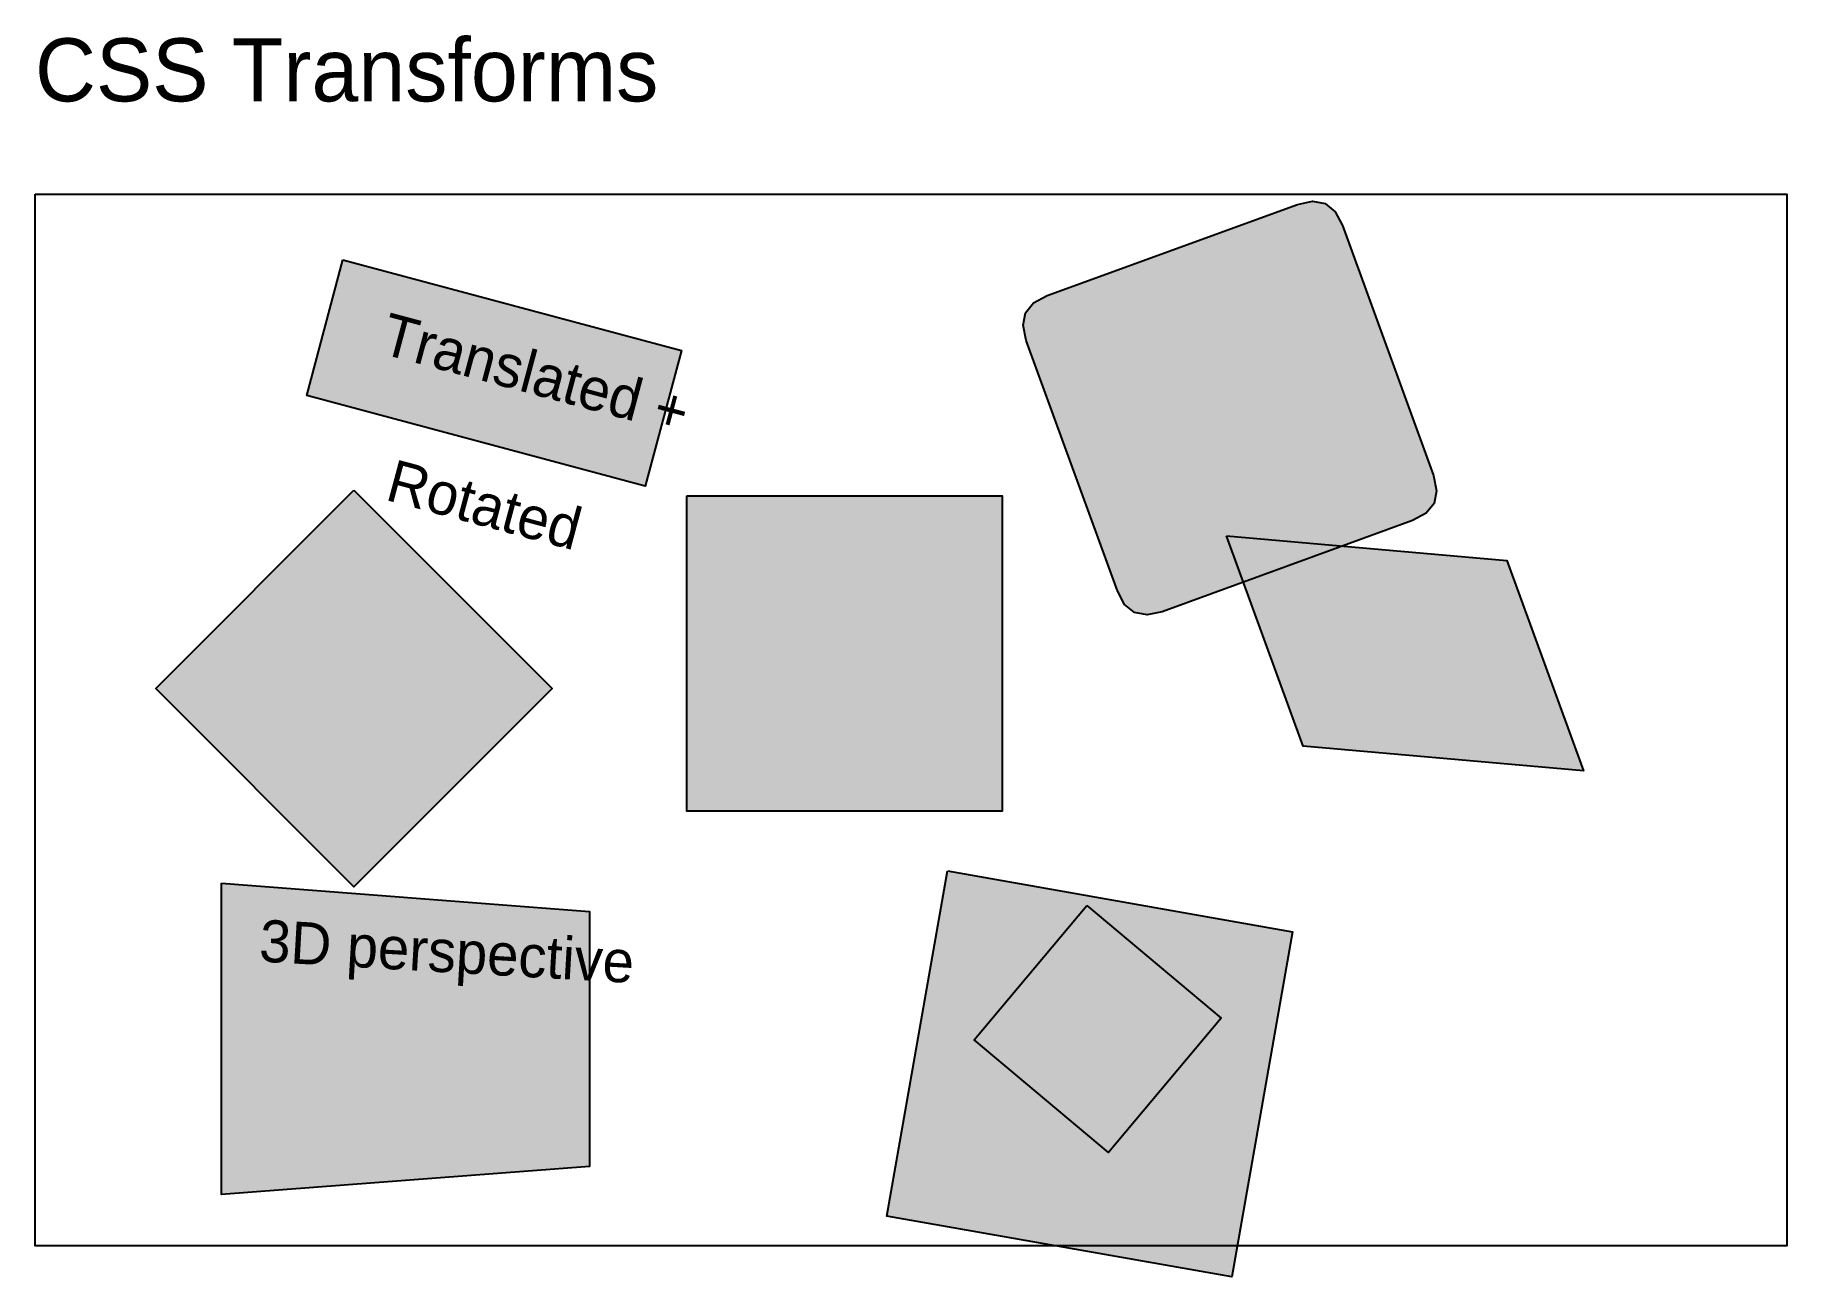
# Model space of a CAD drawing. Extents: x 0 to 500, y 0 to 354.
import ezdxf

# ---------------------------------------------------------------- set-up
doc = ezdxf.new("R2010")
doc.units = 0

msp = doc.modelspace()

# ---------------------------------------------------------------- hatches: boundary and pattern name
for color, points in [(241, [(282.9, 267.29), (281.99, 271.62), (282.68, 275.19), (284.98, 278.02), (288.87, 280.11), (360.29, 306.1), (364.62, 307.01), (368.19, 306.32), (371.02, 304.02), (373.11, 300.13), (399.1, 228.71), (400.01, 224.38), (399.32, 220.81), (397.02, 217.98), (393.13, 215.89), (321.71, 189.9), (317.38, 188.99), (313.81, 189.68), (310.98, 191.98), (308.89, 195.87)]), (30, [(87.88, 290.26), (184.47, 264.38), (174.12, 225.74), (77.53, 251.62)]), (20, [(91, 224.57), (147.57, 168), (91, 111.43), (34.43, 168)]), (150, [(186, 223), (276, 223), (276, 133), (186, 133)]), (93, [(340.08, 211.5), (420.08, 204.5), (441.92, 144.5), (361.92, 151.5)]), (122, [(260.44, 115.92), (358.92, 98.56), (341.56, 0.08), (243.08, 17.44)]), (202, [(53.26, 112.44), (158.24, 104.36), (158.24, 31.64), (53.26, 23.56)]), (122, [(300.18, 106.02), (338.48, 73.88), (306.34, 35.58), (268.04, 67.72)])]:
    msp.add_hatch(color=color).paths.add_polyline_path(points, flags=0)

# ---------------------------------------------------------------- linework, layer by layer
at = {"color": 0, "true_color": 0xcccccc}
msp.add_lwpolyline([(0, 309), (500, 309), (500, 9), (0, 9)], close=True, dxfattribs=at)
at = {"color": 0, "true_color": 0x9262f0}
msp.add_lwpolyline([(282.9, 267.29), (281.99, 271.62), (282.68, 275.19), (284.98, 278.02), (288.87, 280.11), (360.29, 306.1), (364.62, 307.01), (368.19, 306.32), (371.02, 304.02), (373.11, 300.13), (399.1, 228.71), (400.01, 224.38), (399.32, 220.81), (397.02, 217.98), (393.13, 215.89), (321.71, 189.9), (317.38, 188.99), (313.81, 189.68), (310.98, 191.98), (308.89, 195.87)], close=True, dxfattribs=at)
at = {"color": 0, "true_color": 0x0098ff}
msp.add_lwpolyline([(87.88, 290.26), (184.47, 264.38), (174.12, 225.74), (77.53, 251.62)], close=True, dxfattribs=at)
at = {"color": 0, "true_color": 0x3539e5}
msp.add_lwpolyline([(91, 224.57), (147.57, 168), (91, 111.43), (34.43, 168)], close=True, dxfattribs=at)
at = {"color": 0, "true_color": 0xe5881e}
msp.add_lwpolyline([(186, 223), (276, 223), (276, 133), (186, 133)], close=True, dxfattribs=at)
at = {"color": 0, "true_color": 0x47a043}
msp.add_lwpolyline([(340.08, 211.5), (420.08, 204.5), (441.92, 144.5), (361.92, 151.5)], close=True, dxfattribs=at)
at = {"color": 0, "true_color": 0x889600}
for points in [[(260.44, 115.92), (358.92, 98.56), (341.56, 0.08), (243.08, 17.44)], [(300.18, 106.02), (338.48, 73.88), (306.34, 35.58), (268.04, 67.72)]]:
    msp.add_lwpolyline(points, close=True, dxfattribs=at)
at = {"color": 0, "true_color": 0xa21f7b}
msp.add_lwpolyline([(53.26, 112.44), (158.24, 104.36), (158.24, 31.64), (53.26, 23.56)], close=True, dxfattribs=at)

# ---------------------------------------------------------------- texts
at = {"color": 0, "true_color": 0x000000}
msp.add_text('CSS Transforms', height=18, dxfattribs=at).set_placement((0, 335.5))
at = {"color": 0, "true_color": 0xffffff}
for s, rotation, p in [('Translated +', -15, (98.06, 263.72)), ('Rotated', -15, (99.57, 221.9)), ('3D perspective', -3.3043, (63.76, 90.09))]:
    msp.add_text(s, height=12, rotation=rotation, dxfattribs=at).set_placement(p)

doc.saveas('drawing.dxf')
